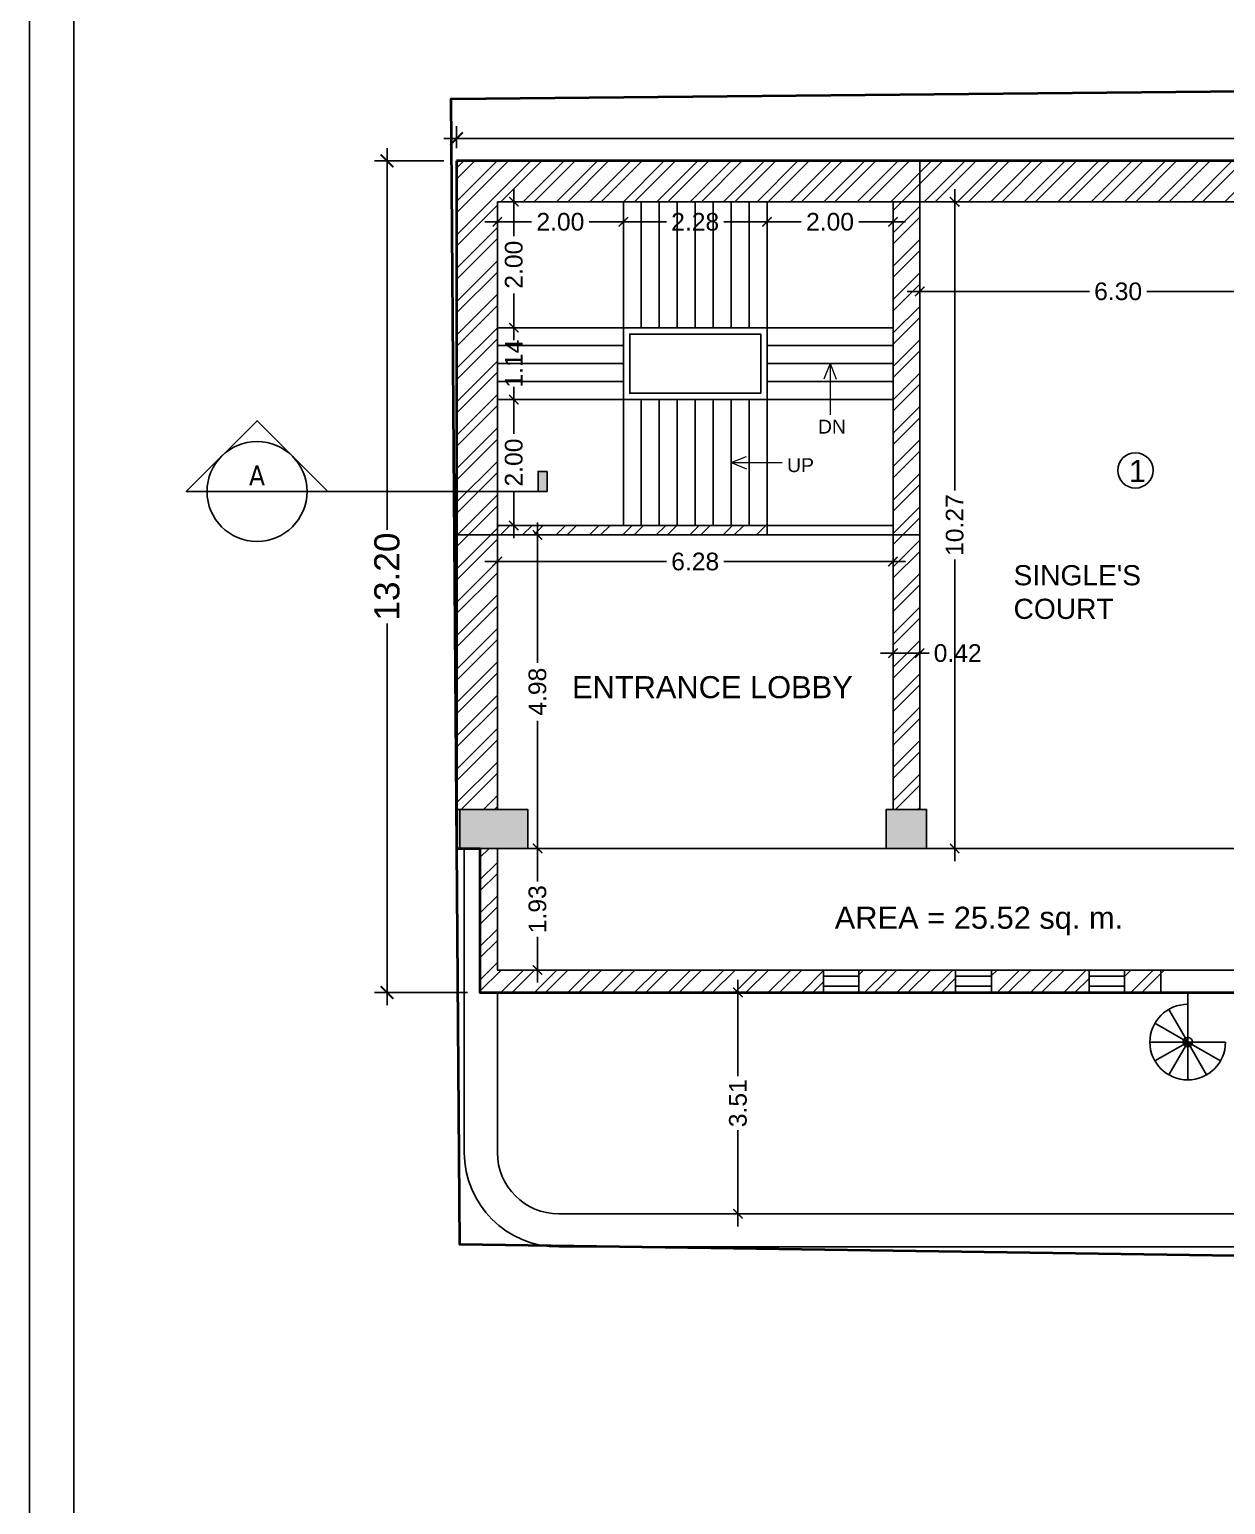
# Model space of a CAD drawing. Header units: millimetres. Extents: x -634016 to -633680, y -35980 to -35884.
# Drawn here: x -634016.4 to -633997.41, y -35944.49 to -35921.07 of the extents above; entities that cross this region are included whole.
import ezdxf
from ezdxf.enums import TextEntityAlignment as Align

# ---------------------------------------------------------------- set-up
doc = ezdxf.new("R2010")
doc.units = ezdxf.units.MM
doc.header["$LTSCALE"] = 200
doc.header["$MEASUREMENT"] = 0
doc.header["$PDMODE"] = 3
doc.linetypes.add('DASHED2', pattern=[0.375, 0.25, -0.125])
doc.layers.get('0').update_dxf_attribs({"linetype": 'CONTINUOUS'})
doc.layers.get('DEFPOINTS').update_dxf_attribs({"color": 11, "linetype": 'CONTINUOUS'})
for name, color, linetype in [('00 PRO', 3, 'CONTINUOUS'), ('COL', 253, 'CONTINUOUS'), ('FUR', 7, 'CONTINUOUS'), ('hatch', 253, 'CONTINUOUS'), ('Section Line', 6, 'CONTINUOUS'), ('STAIR', 252, 'CONTINUOUS'), ('THIN', 11, 'DASHED2'), ('Wall', 7, 'CONTINUOUS'), ('WIN', 160, 'CONTINUOUS')]:
    doc.layers.add(name, color=color, linetype=linetype)
for name, color, linetype, lineweight in [('DIM', 11, 'CONTINUOUS', 25), ('LEGEND', 3, 'CONTINUOUS', 25), ('Text', 7, 'CONTINUOUS', 100)]:
    doc.layers.add(name, color=color, linetype=linetype, lineweight=lineweight)
doc.styles.add('Arial', font='arial.ttf')
doc.styles.add('style1', font='arial.ttf', dxfattribs={"height": 6})
doc.styles.add('Tahoma', font='tahoma.ttf')
doc.dimstyles.new('Copy of STANDARD', dxfattribs={"dimtxt": 0.4, "dimasz": 0.2, "dimexe": 0.2, "dimexo": 0.2, "dimgap": 0.09, "dimtad": 0, "dimzin": 0, "dimdsep": 46, "dimtxsty": 'Arial', "dimblk": 'ARCHTICK', "dimcen": 0.09, "dimdle": 0.2, "dimclrd": 253, "dimclre": 253, "dimclrt": 7, "dimadec": 0, "dimazin": 0, "dimtfac": 1, "dimtofl": 0, "dimtmove": 0, "dimatfit": 3, "dimldrblk": 'ARCHTICK', "dimfxl": 0.18, "dimtolj": 1, "dimtzin": 0, "dimarcsym": 0})

# ---------------------------------------------------------------- blocks, each defined once
blk = doc.blocks.new('*U3')
blk.add_hatch(color=256).paths.add_polyline_path([(-1.8125, 0.125), (-1.7566, 0.125), (-1.7566, 0), (-1.8125, 0)])
at = {"color": 1, "true_color": 0xff0000}
blk.add_line((-0.3125, 0), (-1.8125, 0), dxfattribs=at)
blk.add_line((-0.3125, 0), (0.3125, 0))
blk.add_lwpolyline([(-0.3125, 0), (-0.4419, 0), (0, 0.4419), (0.4419, 0), (0.3125, 0, 1)], format="xyb", close=True, dxfattribs=at)
blk.add_lwpolyline([(-1.8125, 0.125), (-1.7566, 0.125), (-1.7566, 0), (-1.8125, 0)], close=True, dxfattribs=at)
blk.add_circle((0, 0), 0.3125, dxfattribs=at)
at = {"style": 'Tahoma', "flags": 8}
blk.add_attdef('VIEWNUMBER', text='', height=0.125, dxfattribs=at).set_placement((0, 0), align=Align.BOTTOM_CENTER)
blk.add_attdef('SHEETNUMBER', text='', height=0.125, dxfattribs=at).set_placement((0, -0.0625), align=Align.TOP_CENTER)
blk = doc.blocks.new('_ArchTick')
at = {"color": 0, "linetype": 'ByBlock', "const_width": 0.15}
blk.add_lwpolyline([(-0.5, -0.5), (0.5, 0.5)], dxfattribs=at)
blk = doc.blocks.new('*D189')
at = {"layer": 'DEFPOINTS', "color": 0, "transparency": 16777216}
for p in [(-634009.619, -35922.804), (-634009.619, -35923.155), (-633967.706, -35923.726)]:
    blk.add_point(p, dxfattribs=at)
at = {"layer": 'DIM', "color": 253, "lineweight": -2, "transparency": 16777216}
for p, q in [((-634009.619, -35922.955), (-634009.619, -35922.604)), ((-633967.706, -35923.526), (-633967.706, -35922.604)), ((-634009.819, -35922.804), (-633989.397, -35922.804)), ((-633967.506, -35922.804), (-633987.928, -35922.804))]:
    blk.add_line(p, q, dxfattribs=at)
at = {"layer": 'DIM', "color": 253, "lineweight": -2, "transparency": 16777216, "xscale": 0.2, "yscale": 0.2, "zscale": 0.2, "rotation": 180}
blk.add_blockref('_ArchTick', (-634009.619, -35922.804), dxfattribs=at)
at = {"layer": 'DIM', "color": 253, "lineweight": -2, "transparency": 16777216, "xscale": 0.2, "yscale": 0.2, "zscale": 0.2}
blk.add_blockref('_ArchTick', (-633967.706, -35922.804), dxfattribs=at)
at = {"layer": 'DIM', "color": 7, "transparency": 16777216, "insert": (-633988.662, -35922.804), "char_height": 0.4, "attachment_point": 5, "style": 'Arial'}
blk.add_mtext('\\A1;41.91', dxfattribs=at)
blk = doc.blocks.new('*D190')
at = {"layer": 'DEFPOINTS', "color": 0, "transparency": 16777216}
for p in [(-634009.619, -35923.155), (-634010.72, -35936.357), (-634009.245, -35936.357)]:
    blk.add_point(p, dxfattribs=at)
at = {"layer": 'DIM', "color": 253, "lineweight": -2, "transparency": 16777216}
for p, q in [((-634010.72, -35922.955), (-634010.72, -35929.011)), ((-634009.819, -35923.155), (-634010.92, -35923.155)), ((-634010.72, -35936.557), (-634010.72, -35930.502)), ((-634009.445, -35936.357), (-634010.92, -35936.357))]:
    blk.add_line(p, q, dxfattribs=at)
at = {"layer": 'DIM', "color": 253, "lineweight": -2, "transparency": 16777216, "xscale": 0.2, "yscale": 0.2, "zscale": 0.2}
for p, rotation in [((-634010.72, -35923.155), 90), ((-634010.72, -35936.357), 270)]:
    blk.add_blockref('_ArchTick', p, dxfattribs=dict(at, rotation=rotation))
at = {"layer": 'DIM', "color": 7, "transparency": 16777216, "insert": (-634010.72, -35929.756), "char_height": 0.4, "attachment_point": 5, "rotation": 90, "style": 'Arial'}
blk.add_mtext('\\A1;13.20', dxfattribs=at)
blk = doc.blocks.new('*D257')
at = {"layer": 'DEFPOINTS', "color": 0, "transparency": 16777216}
for p in [(-634004.573, -35936.357), (-634005.15, -35939.872), (-634004.573, -35939.872)]:
    blk.add_point(p, dxfattribs=at)
at = {"layer": 'DIM', "color": 253, "lineweight": -2, "transparency": 16777216}
for p, q in [((-634005.15, -35936.157), (-634005.15, -35937.688)), ((-634004.723, -35936.357), (-634005.3, -35936.357)), ((-634005.15, -35940.072), (-634005.15, -35938.541)), ((-634004.723, -35939.872), (-634005.3, -35939.872))]:
    blk.add_line(p, q, dxfattribs=at)
at = {"layer": 'DIM', "color": 253, "lineweight": -2, "transparency": 16777216, "xscale": 0.15, "yscale": 0.15, "zscale": 0.15}
for p, rotation in [((-634005.15, -35936.357), 90), ((-634005.15, -35939.872), 270)]:
    blk.add_blockref('_ArchTick', p, dxfattribs=dict(at, rotation=rotation))
at = {"layer": 'DIM', "color": 7, "transparency": 16777216, "insert": (-634005.15, -35938.115), "char_height": 0.28, "attachment_point": 5, "rotation": 90, "style": 'Arial'}
blk.add_mtext('\\A1;3.51', dxfattribs=at)
blk = doc.blocks.new('*D260')
at = {"layer": 'DEFPOINTS', "color": 0, "transparency": 16777216}
for p in [(-634002.266, -35924.83), (-633995.966, -35924.83), (-633995.966, -35925.229)]:
    blk.add_point(p, dxfattribs=at)
at = {"layer": 'DIM', "color": 253, "lineweight": -2, "transparency": 16777216}
for p, q in [((-634002.266, -35924.98), (-634002.266, -35925.379)), ((-633995.966, -35924.98), (-633995.966, -35925.379)), ((-634002.466, -35925.229), (-633999.57, -35925.229)), ((-633995.766, -35925.229), (-633998.662, -35925.229))]:
    blk.add_line(p, q, dxfattribs=at)
at = {"layer": 'DIM', "color": 253, "lineweight": -2, "transparency": 16777216, "xscale": 0.15, "yscale": 0.15, "zscale": 0.15, "rotation": 180}
blk.add_blockref('_ArchTick', (-634002.266, -35925.229), dxfattribs=at)
at = {"layer": 'DIM', "color": 253, "lineweight": -2, "transparency": 16777216, "xscale": 0.15, "yscale": 0.15, "zscale": 0.15}
blk.add_blockref('_ArchTick', (-633995.966, -35925.229), dxfattribs=at)
at = {"layer": 'DIM', "color": 7, "transparency": 16777216, "insert": (-633999.116, -35925.229), "char_height": 0.28, "attachment_point": 5, "style": 'Arial'}
blk.add_mtext('\\A1;6.30', dxfattribs=at)
blk = doc.blocks.new('*D261')
at = {"layer": 'DEFPOINTS', "color": 0, "transparency": 16777216}
for p in [(-634001.823, -35923.805), (-634001.71, -35923.805), (-634002.157, -35934.071)]:
    blk.add_point(p, dxfattribs=at)
at = {"layer": 'DIM', "color": 253, "lineweight": -2, "transparency": 16777216}
for p, q in [((-634001.71, -35923.605), (-634001.71, -35928.389)), ((-634001.673, -35923.805), (-634001.56, -35923.805)), ((-634001.71, -35934.271), (-634001.71, -35929.487)), ((-634002.007, -35934.071), (-634001.56, -35934.071))]:
    blk.add_line(p, q, dxfattribs=at)
at = {"layer": 'DIM', "color": 253, "lineweight": -2, "transparency": 16777216, "xscale": 0.15, "yscale": 0.15, "zscale": 0.15}
for p, rotation in [((-634001.71, -35923.805), 90), ((-634001.71, -35934.071), 270)]:
    blk.add_blockref('_ArchTick', p, dxfattribs=dict(at, rotation=rotation))
at = {"layer": 'DIM', "color": 7, "transparency": 16777216, "insert": (-634001.71, -35928.938), "char_height": 0.28, "attachment_point": 5, "rotation": 90, "style": 'Arial'}
blk.add_mtext('\\A1;10.27', dxfattribs=at)
blk = doc.blocks.new('*D235')
at = {"layer": 'DEFPOINTS', "color": 0, "transparency": 16777216}
for p in [(-634008.332, -35934.071), (-634008.487, -35936.001), (-634008.332, -35936.001)]:
    blk.add_point(p, dxfattribs=at)
at = {"layer": 'DIM', "color": 253, "lineweight": -2, "transparency": 16777216}
for p, q in [((-634008.332, -35933.871), (-634008.332, -35934.595)), ((-634008.482, -35934.071), (-634008.482, -35934.071)), ((-634008.332, -35936.201), (-634008.332, -35935.476)), ((-634008.337, -35936.001), (-634008.182, -35936.001))]:
    blk.add_line(p, q, dxfattribs=at)
at = {"layer": 'DIM', "color": 253, "lineweight": -2, "transparency": 16777216, "xscale": 0.15, "yscale": 0.15, "zscale": 0.15}
for p, rotation in [((-634008.332, -35934.071), 90), ((-634008.332, -35936.001), 270)]:
    blk.add_blockref('_ArchTick', p, dxfattribs=dict(at, rotation=rotation))
at = {"layer": 'DIM', "color": 7, "transparency": 16777216, "insert": (-634008.332, -35935.036), "char_height": 0.28, "attachment_point": 5, "rotation": 90, "style": 'Arial'}
blk.add_mtext('\\A1;1.93', dxfattribs=at)
blk = doc.blocks.new('*D4')
at = {"layer": 'DEFPOINTS', "color": 0, "transparency": 16777216}
for p in [(-634918.319, -35969.072), (-634916.319, -35969.072), (-634916.319, -35969.392)]:
    blk.add_point(p, dxfattribs=at)
at = {"layer": 'DIM', "color": 253, "lineweight": -2, "transparency": 16777216}
for p, q in [((-634918.319, -35969.222), (-634918.319, -35969.542)), ((-634916.319, -35969.222), (-634916.319, -35969.542)), ((-634918.519, -35969.392), (-634917.775, -35969.392)), ((-634916.119, -35969.392), (-634916.863, -35969.392))]:
    blk.add_line(p, q, dxfattribs=at)
at = {"layer": 'DIM', "color": 253, "lineweight": -2, "transparency": 16777216, "xscale": 0.15, "yscale": 0.15, "zscale": 0.15, "rotation": 180}
blk.add_blockref('_ArchTick', (-634918.319, -35969.392), dxfattribs=at)
at = {"layer": 'DIM', "color": 253, "lineweight": -2, "transparency": 16777216, "xscale": 0.15, "yscale": 0.15, "zscale": 0.15}
blk.add_blockref('_ArchTick', (-634916.319, -35969.392), dxfattribs=at)
at = {"layer": 'DIM', "color": 7, "transparency": 16777216, "insert": (-634917.319, -35969.392), "char_height": 0.28, "attachment_point": 5, "style": 'Arial'}
blk.add_mtext('\\A1;2.00', dxfattribs=at)
blk = doc.blocks.new('*D5')
at = {"layer": 'DEFPOINTS', "color": 0, "transparency": 16777216}
for p in [(-634916.319, -35969.072), (-634914.039, -35969.392), (-634914.039, -35969.392)]:
    blk.add_point(p, dxfattribs=at)
at = {"layer": 'DIM', "color": 253, "lineweight": -2, "transparency": 16777216}
for p, q in [((-634916.319, -35969.222), (-634916.319, -35969.542)), ((-634916.519, -35969.392), (-634915.635, -35969.392)), ((-634913.839, -35969.392), (-634914.723, -35969.392))]:
    blk.add_line(p, q, dxfattribs=at)
at = {"layer": 'DIM', "color": 253, "lineweight": -2, "transparency": 16777216, "xscale": 0.15, "yscale": 0.15, "zscale": 0.15, "rotation": 180}
blk.add_blockref('_ArchTick', (-634916.319, -35969.392), dxfattribs=at)
at = {"layer": 'DIM', "color": 253, "lineweight": -2, "transparency": 16777216, "xscale": 0.15, "yscale": 0.15, "zscale": 0.15}
blk.add_blockref('_ArchTick', (-634914.039, -35969.392), dxfattribs=at)
at = {"layer": 'DIM', "color": 7, "transparency": 16777216, "insert": (-634915.179, -35969.392), "char_height": 0.28, "attachment_point": 5, "style": 'Arial'}
blk.add_mtext('\\A1;2.28', dxfattribs=at)
blk = doc.blocks.new('*D6')
at = {"layer": 'DEFPOINTS', "color": 0, "transparency": 16777216}
for p in [(-634914.039, -35969.392), (-634912.039, -35969.392), (-634912.039, -35969.392)]:
    blk.add_point(p, dxfattribs=at)
at = {"layer": 'DIM', "color": 253, "lineweight": -2, "transparency": 16777216}
for p, q in [((-634914.239, -35969.392), (-634913.495, -35969.392)), ((-634911.839, -35969.392), (-634912.583, -35969.392))]:
    blk.add_line(p, q, dxfattribs=at)
at = {"layer": 'DIM', "color": 253, "lineweight": -2, "transparency": 16777216, "xscale": 0.15, "yscale": 0.15, "zscale": 0.15, "rotation": 180}
blk.add_blockref('_ArchTick', (-634914.039, -35969.392), dxfattribs=at)
at = {"layer": 'DIM', "color": 253, "lineweight": -2, "transparency": 16777216, "xscale": 0.15, "yscale": 0.15, "zscale": 0.15}
blk.add_blockref('_ArchTick', (-634912.039, -35969.392), dxfattribs=at)
at = {"layer": 'DIM', "color": 7, "transparency": 16777216, "insert": (-634913.039, -35969.392), "char_height": 0.28, "attachment_point": 5, "style": 'Arial'}
blk.add_mtext('\\A1;2.00', dxfattribs=at)
blk = doc.blocks.new('*D7')
at = {"layer": 'DEFPOINTS', "color": 0, "transparency": 16777216}
for p in [(-634918.319, -35969.072), (-634918.319, -35971.072), (-634918.058, -35971.072)]:
    blk.add_point(p, dxfattribs=at)
at = {"layer": 'DIM', "color": 253, "lineweight": -2, "transparency": 16777216}
for p, q in [((-634918.058, -35968.872), (-634918.058, -35969.617)), ((-634918.169, -35969.072), (-634917.908, -35969.072)), ((-634918.058, -35971.272), (-634918.058, -35970.528)), ((-634918.169, -35971.072), (-634917.908, -35971.072))]:
    blk.add_line(p, q, dxfattribs=at)
at = {"layer": 'DIM', "color": 253, "lineweight": -2, "transparency": 16777216, "xscale": 0.15, "yscale": 0.15, "zscale": 0.15}
for p, rotation in [((-634918.058, -35969.072), 90), ((-634918.058, -35971.072), 270)]:
    blk.add_blockref('_ArchTick', p, dxfattribs=dict(at, rotation=rotation))
at = {"layer": 'DIM', "color": 7, "transparency": 16777216, "insert": (-634918.058, -35970.072), "char_height": 0.28, "attachment_point": 5, "rotation": 90, "style": 'Arial'}
blk.add_mtext('\\A1;2.00', dxfattribs=at)
blk = doc.blocks.new('*D8')
at = {"layer": 'DEFPOINTS', "color": 0, "transparency": 16777216}
for p in [(-634918.319, -35971.072), (-634918.319, -35972.212), (-634918.058, -35972.212)]:
    blk.add_point(p, dxfattribs=at)
at = {"layer": 'DIM', "color": 253, "lineweight": -2, "transparency": 16777216}
for p, q in [((-634918.058, -35970.872), (-634918.058, -35971.203)), ((-634918.169, -35971.072), (-634917.908, -35971.072)), ((-634918.169, -35972.212), (-634917.908, -35972.212)), ((-634918.058, -35972.412), (-634918.058, -35972.082))]:
    blk.add_line(p, q, dxfattribs=at)
at = {"layer": 'DIM', "color": 253, "lineweight": -2, "transparency": 16777216, "xscale": 0.15, "yscale": 0.15, "zscale": 0.15}
for p, rotation in [((-634918.058, -35971.072), 90), ((-634918.058, -35972.212), 270)]:
    blk.add_blockref('_ArchTick', p, dxfattribs=dict(at, rotation=rotation))
at = {"layer": 'DIM', "color": 7, "transparency": 16777216, "insert": (-634918.058, -35971.642), "char_height": 0.28, "attachment_point": 5, "rotation": 90, "style": 'Arial'}
blk.add_mtext('\\A1;1.14', dxfattribs=at)
blk = doc.blocks.new('*D9')
at = {"layer": 'DEFPOINTS', "color": 0, "transparency": 16777216}
for p in [(-634918.319, -35972.212), (-634918.319, -35974.212), (-634918.058, -35974.212)]:
    blk.add_point(p, dxfattribs=at)
at = {"layer": 'DIM', "color": 253, "lineweight": -2, "transparency": 16777216}
for p, q in [((-634918.058, -35972.012), (-634918.058, -35972.757)), ((-634918.169, -35972.212), (-634917.908, -35972.212)), ((-634918.058, -35974.412), (-634918.058, -35973.668)), ((-634918.169, -35974.212), (-634917.908, -35974.212))]:
    blk.add_line(p, q, dxfattribs=at)
at = {"layer": 'DIM', "color": 253, "lineweight": -2, "transparency": 16777216, "xscale": 0.15, "yscale": 0.15, "zscale": 0.15}
for p, rotation in [((-634918.058, -35972.212), 90), ((-634918.058, -35974.212), 270)]:
    blk.add_blockref('_ArchTick', p, dxfattribs=dict(at, rotation=rotation))
at = {"layer": 'DIM', "color": 7, "transparency": 16777216, "insert": (-634918.058, -35973.212), "char_height": 0.28, "attachment_point": 5, "rotation": 90, "style": 'Arial'}
blk.add_mtext('\\A1;2.00', dxfattribs=at)
blk = doc.blocks.new('*D247')
at = {"layer": 'DEFPOINTS', "color": 0, "transparency": 16777216}
for p in [(-634008.969, -35929.518), (-634002.689, -35929.518), (-634002.689, -35929.518)]:
    blk.add_point(p, dxfattribs=at)
at = {"layer": 'DIM', "color": 253, "lineweight": -2, "transparency": 16777216}
for p, q in [((-634009.169, -35929.518), (-634006.284, -35929.518)), ((-634002.489, -35929.518), (-634005.374, -35929.518))]:
    blk.add_line(p, q, dxfattribs=at)
at = {"layer": 'DIM', "color": 253, "lineweight": -2, "transparency": 16777216, "xscale": 0.15, "yscale": 0.15, "zscale": 0.15, "rotation": 180}
blk.add_blockref('_ArchTick', (-634008.969, -35929.518), dxfattribs=at)
at = {"layer": 'DIM', "color": 253, "lineweight": -2, "transparency": 16777216, "xscale": 0.15, "yscale": 0.15, "zscale": 0.15}
blk.add_blockref('_ArchTick', (-634002.689, -35929.518), dxfattribs=at)
at = {"layer": 'DIM', "color": 7, "transparency": 16777216, "insert": (-634005.829, -35929.518), "char_height": 0.28, "attachment_point": 5, "style": 'Arial'}
blk.add_mtext('\\A1;6.28', dxfattribs=at)
blk = doc.blocks.new('*D248')
at = {"layer": 'DEFPOINTS', "color": 0, "transparency": 16777216}
for p in [(-634008.332, -35929.095), (-634008.233, -35929.095), (-634008.233, -35934.071)]:
    blk.add_point(p, dxfattribs=at)
at = {"layer": 'DIM', "color": 253, "lineweight": -2, "transparency": 16777216}
for p, q in [((-634008.332, -35928.895), (-634008.332, -35931.123)), ((-634008.383, -35929.095), (-634008.482, -35929.095)), ((-634008.332, -35934.271), (-634008.332, -35932.043)), ((-634008.383, -35934.071), (-634008.482, -35934.071))]:
    blk.add_line(p, q, dxfattribs=at)
at = {"layer": 'DIM', "color": 253, "lineweight": -2, "transparency": 16777216, "xscale": 0.15, "yscale": 0.15, "zscale": 0.15}
for p, rotation in [((-634008.332, -35929.095), 90), ((-634008.332, -35934.071), 270)]:
    blk.add_blockref('_ArchTick', p, dxfattribs=dict(at, rotation=rotation))
at = {"layer": 'DIM', "color": 7, "transparency": 16777216, "insert": (-634008.332, -35931.583), "char_height": 0.28, "attachment_point": 5, "rotation": 90, "style": 'Arial'}
blk.add_mtext('\\A1;4.98', dxfattribs=at)
blk = doc.blocks.new('*D231')
at = {"layer": 'DEFPOINTS', "color": 0, "transparency": 16777216}
for p in [(-634002.689, -35930.971), (-634002.266, -35930.971), (-634002.266, -35930.971)]:
    blk.add_point(p, dxfattribs=at)
at = {"layer": 'DIM', "color": 253, "lineweight": -2, "transparency": 16777216}
for p, q in [((-634002.889, -35930.971), (-634002.266, -35930.971)), ((-634002.266, -35930.971), (-634002.116, -35930.971))]:
    blk.add_line(p, q, dxfattribs=at)
at = {"layer": 'DIM', "color": 253, "lineweight": -2, "transparency": 16777216, "xscale": 0.15, "yscale": 0.15, "zscale": 0.15, "rotation": 180}
blk.add_blockref('_ArchTick', (-634002.689, -35930.971), dxfattribs=at)
at = {"layer": 'DIM', "color": 253, "lineweight": -2, "transparency": 16777216, "xscale": 0.15, "yscale": 0.15, "zscale": 0.15}
blk.add_blockref('_ArchTick', (-634002.266, -35930.971), dxfattribs=at)
at = {"layer": 'DIM', "color": 7, "transparency": 16777216, "insert": (-634001.663, -35930.971), "char_height": 0.28, "attachment_point": 5, "style": 'Arial'}
blk.add_mtext('\\A1;0.42', dxfattribs=at)
blk = doc.blocks.new('str 2mh')
h = blk.add_hatch()
h.set_pattern_fill('ANSI32', color=8, style=0)
h.set_pattern_definition([(45, (634918.31903, 35969.0724), (-0.26516504294, 0.26516504294), []), (45, (634918.4958, 35969.0724), (-0.26516504294, 0.26516504294), [])])
h.paths.add_polyline_path([(4.28, -5.14), (0, -5.14), (0, -5.29), (4.28, -5.29)])
for points in [[(4.28, -3.14), (2, -3.14), (2, -2), (4.28, -2)], [(4.18, -3.04), (2.1, -3.04), (2.1, -2.1), (4.18, -2.1)], [(4.28, -5.29), (0, -5.29), (0, -5.14), (4.28, -5.14)]]:
    blk.add_lwpolyline(points, close=True)
at = {"layer": 'STAIR'}
for p, q in [((2, -5.14), (2, 0)), ((2.285, -2), (2.285, 0)), ((2.57, -2), (2.57, 0)), ((2.855, -2), (2.855, 0)), ((3.14, -2), (3.14, 0)), ((3.425, -2), (3.425, 0)), ((3.71, -2), (3.71, 0)), ((3.995, -2), (3.995, 0)), ((4.28, 0), (4.28, -5.14)), ((0, -2), (6.28, -2)), ((0, -2.285), (2, -2.285)), ((4.28, -2.285), (6.28, -2.285)), ((0, -2.57), (2, -2.57)), ((4.28, -2.57), (6.28, -2.57)), ((0, -2.855), (2, -2.855)), ((4.28, -2.855), (6.28, -2.855)), ((0, -3.14), (6.28, -3.14)), ((2.285, -5.14), (2.285, -3.14)), ((2.57, -5.14), (2.57, -3.14)), ((2.855, -5.14), (2.855, -3.14)), ((3.14, -5.14), (3.14, -3.14)), ((3.425, -5.14), (3.425, -3.14)), ((3.71, -5.14), (3.71, -3.14)), ((3.995, -5.14), (3.995, -3.14))]:
    blk.add_line(p, q, dxfattribs=at)
at = {"layer": 'Text', "lineweight": 5}
for p, q in [((5.28, -2.57), (5.182, -2.816)), ((5.28, -2.57), (5.28, -3.382)), ((5.28, -2.57), (5.378, -2.816)), ((3.71, -4.14), (3.956, -4.042)), ((3.71, -4.14), (4.522, -4.14)), ((3.71, -4.14), (3.956, -4.238))]:
    blk.add_line(p, q, dxfattribs=at)
at = {"layer": 'Wall'}
for p, q in [((0, -5.14), (0, 0)), ((0, 0), (6.28, 0)), ((6.28, 0), (6.28, -5.14)), ((0, -5.14), (6.28, -5.14))]:
    blk.add_line(p, q, dxfattribs=at)
at = {"layer": 'LEGEND', "color": 7, "style": 'style1'}
for s, p in [('DN', (5.089, -3.68)), ('UP', (4.598, -4.292))]:
    blk.add_text(s, height=0.22, dxfattribs=at).set_placement(p)
at = {"layer": 'DIM'}
for base, p1, p2, picture, middle in [((2, -0.32), (0, 0), (2, 0), '*D4', (1, -0.32)), ((4.28, -0.32), (2, 0), (4.28, -0.32), '*D5', (3.14, -0.32)), ((6.28, -0.32), (4.28, -0.32), (6.28, -0.32), '*D6', (5.28, -0.32))]:
    dim = blk.add_linear_dim(base=base, p1=p1, p2=p2, dimstyle='Copy of STANDARD', override={"dimtxt": 0.28, "dimasz": 0.15, "dimexe": 0.15, "dimexo": 0.15}, dxfattribs=at)
    dim.commit()
    dim.dimension.update_dxf_attribs({"geometry": picture, "text_midpoint": middle, "insert": (634918.319, 35969.072)})
for base, p1, p2, picture, middle in [((0.261, -2), (0, 0), (0, -2), '*D7', (0.261, -1)), ((0.261, -3.14), (0, -2), (0, -3.14), '*D8', (0.261, -2.57)), ((0.261, -5.14), (0, -3.14), (0, -5.14), '*D9', (0.261, -4.14))]:
    dim = blk.add_linear_dim(base=base, p1=p1, p2=p2, angle=90, dimstyle='Copy of STANDARD', override={"dimtxt": 0.28, "dimasz": 0.15, "dimexe": 0.15, "dimexo": 0.15}, dxfattribs=at)
    dim.commit()
    dim.dimension.update_dxf_attribs({"geometry": picture, "text_midpoint": middle, "insert": (634918.319, 35969.072)})

msp = doc.modelspace()

# ---------------------------------------------------------------- hatches: boundary and pattern name
h = msp.add_hatch()
h.set_pattern_fill('ANSI32', color=8, style=0)
h.set_pattern_definition([(45, (3532.1732, -490.1528), (-0.26516504294, 0.26516504294), []), (45, (3532.34997, -490.1528), (-0.26516504294, 0.26516504294), [])])
h.paths.add_polyline_path([(-633995.966, -35923.805), (-633995.966, -35923.726), (-633995.124, -35923.726), (-633995.1, -35923.702), (-633995.1, -35923.155), (-634009.579, -35923.155), (-634009.619, -35923.194), (-634009.619, -35931.348), (-634009.11, -35931.348), (-634008.969, -35931.348), (-634008.969, -35923.805), (-634002.689, -35923.805), (-634002.266, -35923.805)])
h.paths.add_polyline_path([(-634009.619, -35933.451), (-634008.969, -35933.451), (-634008.969, -35931.348), (-634009.619, -35931.348)])
h.paths.add_polyline_path([(-634002.266, -35923.805), (-634002.689, -35923.805), (-634002.689, -35933.451), (-634002.266, -35933.451)])
h = msp.add_hatch()
h.set_pattern_fill('ANSI32', color=8, style=0)
h.set_pattern_definition([(45, (1700.09977, -186.05923), (-0.26516504294, 0.26516504294), []), (45, (1700.27655, -186.05923), (-0.26516504294, 0.26516504294), [])])
h.paths.add_polyline_path([(-634003.791, -35936.001), (-634008.969, -35936.001), (-634008.969, -35934.071), (-634009.245, -35934.071), (-634009.245, -35936.357), (-634003.791, -35936.357)])

# ---------------------------------------------------------------- linework, layer by layer
at = {"color": 8}
for p, q in [((-634009.619, -35923.194), (-634009.579, -35923.155)), ((-634003.23, -35936.075), (-634003.156, -35936.001)), ((-634003.141, -35936.357), (-634002.784, -35936.001)), ((-634002.983, -35936.357), (-634002.626, -35936.001)), ((-634002.629, -35936.357), (-634002.272, -35936.001)), ((-634002.452, -35936.357), (-634002.095, -35936.001)), ((-634002.099, -35936.357), (-634001.742, -35936.001)), ((-634001.124, -35936.09), (-634001.035, -35936.001)), ((-634001.038, -35936.357), (-634000.681, -35936.001)), ((-634000.861, -35936.357), (-634000.504, -35936.001)), ((-634000.508, -35936.357), (-634000.151, -35936.001)), ((-634000.331, -35936.357), (-633999.974, -35936.001)), ((-633999.977, -35936.357), (-633999.621, -35936.001)), ((-633999.017, -35936.104), (-633998.913, -35936.001)), ((-633998.917, -35936.357), (-633998.56, -35936.001)), ((-633998.74, -35936.357), (-633998.383, -35936.001)), ((-634001.922, -35936.357), (-634001.695, -35936.13)), ((-633999.801, -35936.357), (-633999.578, -35936.135))]:
    msp.add_line(p, q, dxfattribs=at)
for points in [[(-633851.567, -35977.469), (-633851.567, -35884.139), (-634016.395, -35884.139), (-634016.395, -35977.469)], [(-633852.268, -35976.767), (-633852.268, -35884.84), (-634015.694, -35884.84), (-634015.694, -35976.767)]]:
    msp.add_lwpolyline(points, close=True)
at = {"color": 5, "lineweight": 40}
msp.add_lwpolyline([(-633967.515, -35940.359), (-633974.516, -35940.459), (-633997.256, -35940.538), (-634009.564, -35940.359), (-634009.703, -35922.172), (-633992.176, -35922.005), (-633967.594, -35922.058), (-633967.706, -35933.149), (-633967.413, -35934.073), (-633967.515, -35940.359)], dxfattribs=at)
at = {"layer": '00 PRO', "lineweight": 40}
msp.add_lwpolyline([(-634009.619, -35923.155), (-634009.619, -35934.071), (-634009.245, -35934.071), (-634009.245, -35936.357), (-633995.661, -35936.357), (-633995.661, -35936.522), (-633975.531, -35936.522), (-633975.531, -35934.809), (-633975.521, -35934.809), (-633975.521, -35934.642), (-633969.793, -35934.642), (-633967.706, -35934.642), (-633967.706, -35934.061), (-633967.706, -35931.197), (-633967.706, -35923.726), (-633995.1, -35923.726), (-633995.1, -35923.155), (-634009.619, -35923.155)], dxfattribs=at)
at = {"layer": 'COL'}
for p, q in [((-634008.969, -35933.451), (-634009.619, -35933.451)), ((-634009.564, -35934.071), (-634009.564, -35933.451)), ((-634008.487, -35933.451), (-634008.969, -35933.451)), ((-634008.487, -35934.071), (-634008.487, -35933.451)), ((-634002.689, -35933.451), (-634002.797, -35933.451)), ((-634002.797, -35933.451), (-634002.797, -35934.071)), ((-634002.157, -35933.451), (-634002.266, -35933.451)), ((-634002.157, -35934.071), (-634002.157, -35933.451)), ((-634008.969, -35934.071), (-634008.487, -35934.071)), ((-634002.797, -35934.071), (-634002.157, -35934.071))]:
    msp.add_line(p, q, dxfattribs=at)
for points in [[(-634008.487, -35934.071), (-634009.619, -35934.071), (-634009.619, -35933.451), (-634008.487, -35933.451)], [(-634002.797, -35934.071), (-634002.157, -35934.071), (-634002.157, -35933.451), (-634002.797, -35933.451)]]:
    msp.add_lwpolyline(points, close=True, dxfattribs=at)
for points in [[(-634009.619, -35933.451), (-634008.487, -35933.451), (-634009.619, -35934.071), (-634008.487, -35934.071)], [(-634002.797, -35933.451), (-634002.157, -35933.451), (-634002.797, -35934.071), (-634002.157, -35934.071)]]:
    msp.add_solid(points, dxfattribs=at)
at = {"layer": 'DEFPOINTS'}
msp.add_lwpolyline([(-634009.619, -35923.155), (-634002.266, -35923.155), (-634002.266, -35929.095), (-634009.619, -35929.095)], close=True, dxfattribs=at)
at = {"layer": 'FUR'}
for p, q in [((-634002.797, -35934.071), (-634008.487, -35934.071)), ((-634002.157, -35934.071), (-633996.454, -35934.071)), ((-633998.012, -35936.357), (-633998.436, -35936.357))]:
    msp.add_line(p, q, dxfattribs=at)
msp.add_lwpolyline([(-634008.969, -35936.001), (-634008.969, -35934.071), (-634008.487, -35934.071), (-634008.487, -35934.071), (-634002.797, -35934.071), (-634002.797, -35934.071), (-634002.157, -35934.071), (-634002.16, -35934.071), (-633996.451, -35934.071), (-633996.448, -35934.987), (-633995.247, -35934.987), (-633995.247, -35936.001)], close=True, dxfattribs=at)
msp.add_lwpolyline([(-633995.1, -35936.001), (-633995.1, -35934.987), (-633996.448, -35934.987), (-633996.448, -35934.071), (-634008.969, -35934.071), (-634008.969, -35936.001), (-633995.1, -35936.001)], dxfattribs=at)
at = {"layer": 'hatch'}
msp.add_circle((-633998.841, -35928.07), 0.28, dxfattribs=at)
at = {"layer": 'STAIR', "color": 7}
for p, q in [((-633998.012, -35937.145), (-633998.312, -35936.625)), ((-633998.012, -35937.145), (-633998.012, -35936.545)), ((-633998.012, -35937.145), (-633998.012, -35936.545)), ((-633998.012, -35937.145), (-633998.532, -35936.845)), ((-633998.012, -35937.145), (-633998.612, -35937.145)), ((-633998.012, -35937.145), (-633998.612, -35937.145)), ((-633998.012, -35937.145), (-633998.532, -35937.445)), ((-633998.012, -35937.145), (-633998.312, -35937.665)), ((-633998.012, -35937.745), (-633998.012, -35937.145)), ((-633998.012, -35937.145), (-633997.412, -35937.145)), ((-633998.012, -35937.145), (-633998.012, -35937.745)), ((-633998.012, -35937.145), (-633997.412, -35937.145)), ((-633998.012, -35937.145), (-633998.012, -35937.745)), ((-633998.012, -35937.145), (-633997.712, -35937.665)), ((-633998.012, -35937.145), (-633997.492, -35937.445))]:
    msp.add_line(p, q, dxfattribs=at)
msp.add_circle((-633998.012, -35937.145), 0.075, dxfattribs=at)
msp.add_arc((-633998.012, -35937.145), 0.6, 90, 0, dxfattribs=at)
at = {"layer": 'THIN', "color": 7, "linetype": 'ByBlock'}
for p, q in [((-634009.494, -35934.071), (-634009.494, -35938.897)), ((-634008.969, -35936.357), (-634008.969, -35938.897)), ((-634007.994, -35939.872), (-633975.531, -35939.872)), ((-634007.994, -35940.397), (-633975.531, -35940.397))]:
    msp.add_line(p, q, dxfattribs=at)
for radius in [1.5, 0.975]:
    msp.add_arc((-634007.994, -35938.897), radius, 180, 270, dxfattribs=at)
at = {"layer": 'Wall'}
for p, q in [((-634009.619, -35923.155), (-633995.1, -35923.155)), ((-634009.619, -35934.071), (-634009.619, -35923.155)), ((-634009.619, -35934.071), (-634009.619, -35923.155)), ((-634008.969, -35933.451), (-634008.969, -35923.805)), ((-634008.969, -35923.805), (-634002.689, -35923.805)), ((-634002.689, -35923.805), (-634002.689, -35933.451)), ((-634002.689, -35923.805), (-634002.266, -35923.805)), ((-634002.266, -35933.451), (-634002.266, -35923.805)), ((-634002.266, -35923.805), (-633995.966, -35923.805)), ((-634009.245, -35936.357), (-634009.245, -35934.071)), ((-634008.969, -35936.001), (-634008.969, -35934.071)), ((-634003.791, -35936.001), (-634005.327, -35936.001)), ((-634002.654, -35936.001), (-634004.818, -35936.001)), ((-634003.791, -35936.357), (-634003.791, -35936.001)), ((-634001.695, -35936.001), (-634003.23, -35936.001)), ((-634003.23, -35936.001), (-634003.23, -35936.357)), ((-634002.654, -35936.001), (-634002.506, -35936.001)), ((-634001.695, -35936.357), (-634001.695, -35936.001)), ((-633999.578, -35936.001), (-634001.124, -35936.001)), ((-634001.124, -35936.001), (-634001.124, -35936.357)), ((-633999.578, -35936.357), (-633999.578, -35936.001)), ((-633997.718, -35936.001), (-633999.017, -35936.001)), ((-633999.017, -35936.001), (-633999.017, -35936.357)), ((-633998.436, -35936.001), (-633998.436, -35936.357)), ((-634003.791, -35936.357), (-634009.245, -35936.357)), ((-634003.067, -35936.357), (-634004.818, -35936.357)), ((-634001.695, -35936.357), (-634003.23, -35936.357)), ((-633999.578, -35936.357), (-634001.124, -35936.357)), ((-633998.012, -35936.357), (-633999.017, -35936.357)), ((-633998.012, -35936.357), (-633998.012, -35936.714))]:
    msp.add_line(p, q, dxfattribs=at)
for points in [[(-634008.487, -35933.451), (-634009.619, -35933.451), (-634009.619, -35934.071), (-634008.487, -35934.071)], [(-634002.157, -35933.451), (-634002.797, -35933.451), (-634002.797, -35934.071), (-634002.157, -35934.071)]]:
    msp.add_lwpolyline(points, close=True, dxfattribs=at)
at = {"layer": 'WIN'}
for p, q in [((-634003.23, -35936.001), (-634003.791, -35936.001)), ((-634001.124, -35936.001), (-634001.695, -35936.001)), ((-633999.017, -35936.001), (-633999.578, -35936.001)), ((-634003.23, -35936.099), (-634003.791, -35936.099)), ((-634001.124, -35936.099), (-634001.695, -35936.099)), ((-633999.017, -35936.099), (-633999.578, -35936.099)), ((-634003.23, -35936.259), (-634003.791, -35936.259)), ((-634003.23, -35936.357), (-634003.791, -35936.357)), ((-634001.124, -35936.259), (-634001.695, -35936.259)), ((-634001.124, -35936.357), (-634001.695, -35936.357)), ((-633999.017, -35936.259), (-633999.578, -35936.259)), ((-633999.017, -35936.357), (-633999.578, -35936.357))]:
    msp.add_line(p, q, dxfattribs=at)

# ---------------------------------------------------------------- block references
msp.add_blockref('str 2mh', (-634008.969, -35923.805))
at = {"layer": 'Section Line'}
ref = msp.add_blockref('*U3', (-634012.784, -35928.405), dxfattribs=dict(at, xscale=-2.540000000037252, yscale=2.540000000037252, zscale=2.54))
ref.add_attrib('VIEWNUMBER', 'A', dxfattribs={"layer": '0', "height": 0.318, "style": 'Tahoma'}).set_placement((-634012.784, -35928.405), align=Align.BOTTOM_CENTER)

# ---------------------------------------------------------------- texts
at = {"layer": 'LEGEND', "color": 7, "attachment_point": 1, "style": 'style1'}
for s, insert, char_height, width in [('1', (-633998.946, -35927.904), 0.35, 8.94938), ("SINGLE'S COURT ", (-634000.776, -35929.574), 0.32, 3.24219), ('ENTRANCE LOBBY', (-634007.784, -35931.336), 0.35, 8.94938), ('AREA = 25.52 sq. m.', (-634003.614, -35934.996), 0.35, 8.94938)]:
    msp.add_mtext(s, dxfattribs=dict(at, insert=insert, char_height=char_height, width=width))

# ---------------------------------------------------------------- dimensions: what is measured, and where the dimension line sits
at = {"layer": 'DIM'}
for base, p1, p2, angle, picture, middle in [((-634009.619, -35922.804), (-633967.706, -35923.726), (-634009.619, -35923.155), 180, '*D189', (-633988.662, -35922.804)), ((-634010.72, -35936.357), (-634009.619, -35923.155), (-634009.245, -35936.357), 270, '*D190', (-634010.72, -35929.756))]:
    dim = msp.add_linear_dim(base=base, p1=p1, p2=p2, angle=angle, dimstyle='Copy of STANDARD', dxfattribs=at)
    dim.commit()
    dim.dimension.update_dxf_attribs({"geometry": picture, "text_midpoint": middle})
for base, p1, p2, picture, middle in [((-634001.71, -35923.805), (-634002.157, -35934.071), (-634001.823, -35923.805), '*D261', (-634001.71, -35928.938)), ((-634008.332, -35929.095), (-634008.233, -35934.071), (-634008.233, -35929.095), '*D248', (-634008.332, -35931.583)), ((-634008.332, -35936.001), (-634008.332, -35934.071), (-634008.487, -35936.001), '*D235', (-634008.332, -35935.036)), ((-634005.1496, -35939.8722), (-634004.5727, -35936.3574), (-634004.5727, -35939.8722), '*D257', (-634005.1496, -35938.1148))]:
    dim = msp.add_linear_dim(base=base, p1=p1, p2=p2, angle=90, dimstyle='Copy of STANDARD', override={"dimtxt": 0.28, "dimasz": 0.15, "dimexe": 0.15, "dimexo": 0.15}, dxfattribs=at)
    dim.commit()
    dim.dimension.update_dxf_attribs({"geometry": picture, "text_midpoint": middle})
for base, p1, p2, picture, middle in [((-633995.966, -35925.229), (-634002.266, -35924.83), (-633995.966, -35924.83), '*D260', (-633999.116, -35925.229)), ((-634002.689, -35929.518), (-634008.969, -35929.518), (-634002.689, -35929.518), '*D247', (-634005.829, -35929.518)), ((-634002.266, -35930.971), (-634002.689, -35930.971), (-634002.266, -35930.971), '*D231', (-634001.663, -35930.971))]:
    dim = msp.add_linear_dim(base=base, p1=p1, p2=p2, dimstyle='Copy of STANDARD', override={"dimtxt": 0.28, "dimasz": 0.15, "dimexe": 0.15, "dimexo": 0.15}, dxfattribs=at)
    dim.commit()
    dim.dimension.update_dxf_attribs({"geometry": picture, "text_midpoint": middle})

doc.saveas('drawing.dxf')
